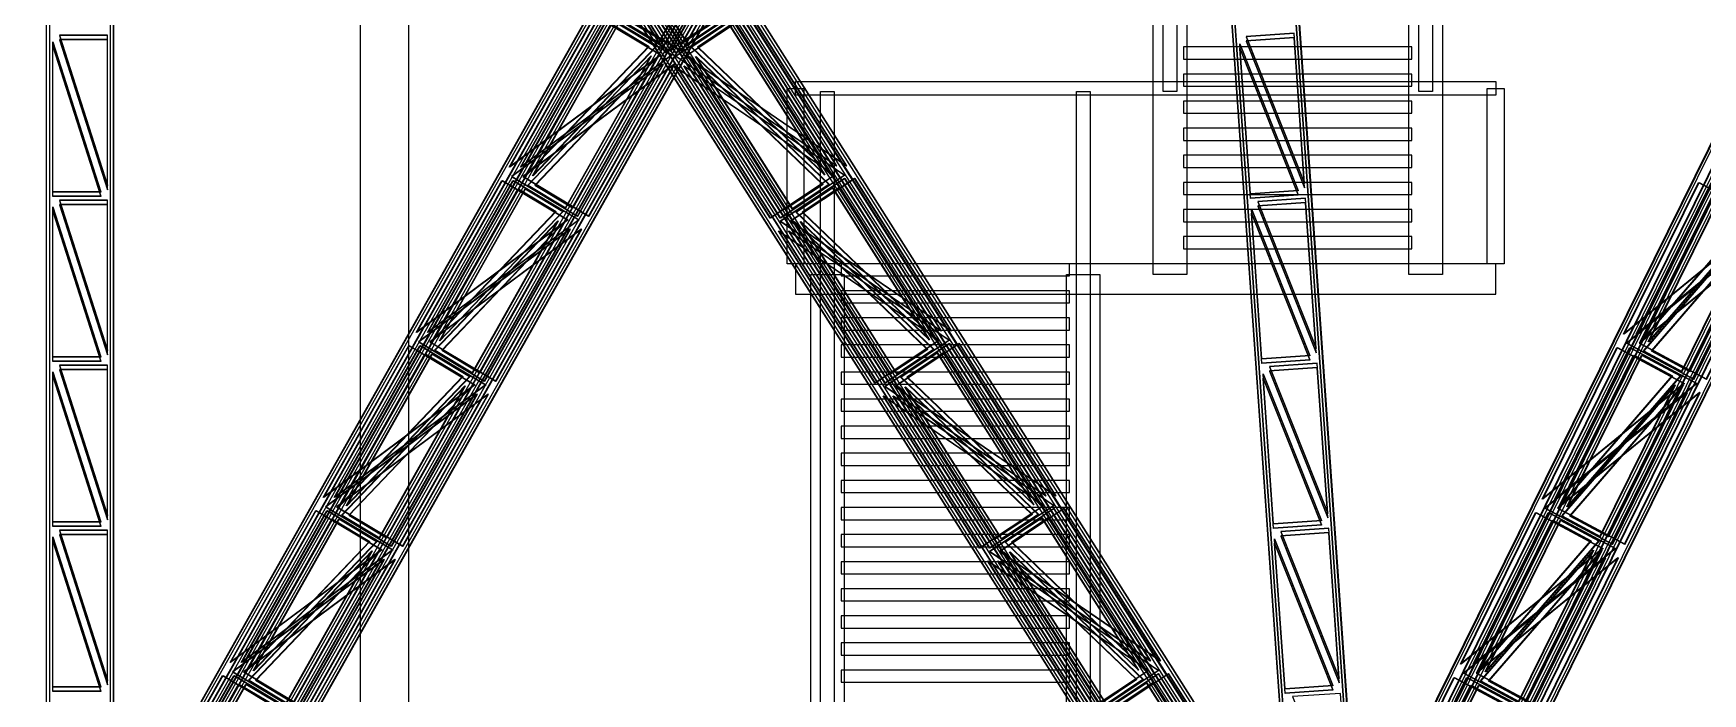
# Model space of a CAD drawing. Header units: millimetres. Extents: x -48000 to 1060615, y -2000 to 333000.
# Drawn here: x -307 to 10660, y 82166 to 86499 of the extents above; entities that cross this region are included whole.
import ezdxf

# ---------------------------------------------------------------- set-up
doc = ezdxf.new("R2010")
doc.units = ezdxf.units.MM
doc.layers.add('D-STR-CORE', color=7, linetype='Continuous', lineweight=25)
doc.layers.add('D-STR-STRC', color=7, linetype='Continuous', lineweight=25)

msp = doc.modelspace()

# ---------------------------------------------------------------- linework, layer by layer
at = {"layer": 'D-STR-CORE'}
for points in [[(1840, 18300), (2160, 18300), (2160, 224550), (1840, 224550)], [(1840, 18300), (2160, 18300), (2160, 224550), (1840, 224550)], [(7115, 86117.5), (7115, 90563.33), (7205, 90563.33), (7205, 86117.5)], [(8795, 86117.5), (8795, 90563.33), (8885, 90563.33), (8885, 86117.5)], [(7050, 84917.5), (7050, 89363.33), (7270, 89363.33), (7270, 84917.5)], [(8730, 84917.5), (8730, 89363.33), (8950, 89363.33), (8950, 84917.5)], [(7250, 86330.17), (8750, 86330.17), (8750, 86410.17), (7250, 86410.17)], [(7250, 86152.33), (8750, 86152.33), (8750, 86232.33), (7250, 86232.33)], [(4645, 84987.5), (4645, 86137.5), (4755, 86137.5), (4755, 84987.5)], [(4700, 86182.5), (9300, 86182.5), (9300, 86092.5), (4700, 86092.5)], [(4865, 81671.67), (4865, 86117.5), (4955, 86117.5), (4955, 81671.67)], [(6545, 81671.67), (6545, 86117.5), (6635, 86117.5), (6635, 81671.67)], [(9245, 84987.5), (9245, 86137.5), (9355, 86137.5), (9355, 84987.5)], [(7250, 85974.5), (8750, 85974.5), (8750, 86054.5), (7250, 86054.5)], [(7250, 85796.67), (8750, 85796.67), (8750, 85876.67), (7250, 85876.67)], [(7250, 85618.83), (8750, 85618.83), (8750, 85698.83), (7250, 85698.83)], [(7250, 85441), (8750, 85441), (8750, 85521), (7250, 85521)], [(7250, 85263.17), (8750, 85263.17), (8750, 85343.17), (7250, 85343.17)], [(7250, 85085.33), (8750, 85085.33), (8750, 85165.33), (7250, 85165.33)], [(4700, 84787.5), (9300, 84787.5), (9300, 84987.5), (4700, 84987.5)], [(4800, 80471.67), (4800, 84917.5), (5020, 84917.5), (5020, 80471.67)], [(5000, 84907.5), (6500, 84907.5), (6500, 84987.5), (5000, 84987.5)], [(6480, 80471.67), (6480, 84917.5), (6700, 84917.5), (6700, 80471.67)], [(5000, 84729.67), (6500, 84729.67), (6500, 84809.67), (5000, 84809.67)], [(5000, 84551.83), (6500, 84551.83), (6500, 84631.83), (5000, 84631.83)], [(5000, 84374), (6500, 84374), (6500, 84454), (5000, 84454)], [(5000, 84196.17), (6500, 84196.17), (6500, 84276.17), (5000, 84276.17)], [(5000, 84018.33), (6500, 84018.33), (6500, 84098.33), (5000, 84098.33)], [(5000, 83840.5), (6500, 83840.5), (6500, 83920.5), (5000, 83920.5)], [(5000, 83662.67), (6500, 83662.67), (6500, 83742.67), (5000, 83742.67)], [(5000, 83484.83), (6500, 83484.83), (6500, 83564.83), (5000, 83564.83)], [(5000, 83307), (6500, 83307), (6500, 83387), (5000, 83387)], [(5000, 83129.17), (6500, 83129.17), (6500, 83209.17), (5000, 83209.17)], [(5000, 82951.33), (6500, 82951.33), (6500, 83031.33), (5000, 83031.33)], [(5000, 82773.5), (6500, 82773.5), (6500, 82853.5), (5000, 82853.5)], [(5000, 82595.67), (6500, 82595.67), (6500, 82675.67), (5000, 82675.67)], [(5000, 82417.83), (6500, 82417.83), (6500, 82497.83), (5000, 82497.83)], [(5000, 82240), (6500, 82240), (6500, 82320), (5000, 82320)]]:
    msp.add_lwpolyline(points, close=True, dxfattribs=at)
at = {"layer": 'D-STR-STRC'}
for points in [[(-307.05, 80160.89), (7030.62, 93160.89)], [(-290.27, 80150.83), (7047.4, 93150.83)], [(-229.83, 80160.89), (7107.85, 93160.89)], [(-213.05, 80150.83), (7124.62, 93150.83)], [(8399.25, 80114.44), (149.25, 93114.44)], [(8444.6, 80114.44), (194.6, 93114.44)], [(8461.05, 80163.49), (211.05, 93163.49)], [(8477.42, 80174.39), (227.42, 93174.39)], [(8530.16, 80163.49), (280.16, 93163.49)], [(8546.53, 80174.39), (296.53, 93174.39)], [(7932.49, 80146.24), (14357.84, 93146.24)], [(7949.6, 80137.1), (14374.95, 93137.1)], [(8019.91, 80146.24), (14445.25, 93146.24)], [(8037.02, 80137.1), (14462.37, 93137.1)], [(-220, 80015.29), (-220, 93015.29)], [(-220, 80015.29), (-220, 93015.29)], [(-201.5, 80105.58), (7136.17, 93105.58)], [(-200, 80015.29), (-200, 93015.29)], [(-200, 80015.29), (-200, 93015.29)], [(-184.72, 80095.53), (7152.95, 93095.53)], [(-150.82, 80105.58), (7186.85, 93105.58)], [(-134.05, 80095.53), (7203.63, 93095.53)], [(8382.87, 80103.54), (132.87, 93103.54)], [(8428.22, 80103.54), (178.22, 93103.54)], [(200, 80015.29), (200, 93015.29)], [(200, 80015.29), (200, 93015.29)], [(220, 80015.29), (220, 93015.29)], [(220, 80015.29), (220, 93015.29)], [(8030.53, 80000.18), (7118.2, 93000.18)], [(8030.53, 80000.18), (7118.2, 93000.18)], [(8050.48, 80001.56), (7138.16, 93001.56)], [(8050.48, 80001.56), (7138.16, 93001.56)], [(8449.52, 80029.02), (7537.19, 93029.02)], [(8449.52, 80029.02), (7537.19, 93029.02)], [(8449.52, 79998.44), (7537.19, 92998.44)], [(8449.52, 79998.44), (7537.19, 92998.44)], [(8469.47, 80030.39), (7557.15, 93030.39)], [(8469.47, 80030.39), (7557.15, 93030.39)], [(8469.47, 79999.82), (7557.15, 92999.82)], [(8469.47, 79999.82), (7557.15, 92999.82)], [(8041.63, 80095.97), (14466.98, 93095.97)], [(8058.75, 80086.83), (14484.1, 93086.83)], [(8099, 80095.97), (14524.35, 93095.97)], [(8116.11, 80086.83), (14541.46, 93086.83)], [(-220, 79984.71), (-220, 92984.71)], [(-220, 79984.71), (-220, 92984.71)], [(-200, 79984.71), (-200, 92984.71)], [(-200, 79984.71), (-200, 92984.71)], [(8071.78, 79896.46), (-178.22, 92896.46)], [(8117.13, 79896.46), (-132.87, 92896.46)], [(134.05, 79904.47), (7471.72, 92904.47)], [(150.82, 79894.42), (7488.5, 92894.42)], [(184.72, 79904.47), (7522.4, 92904.47)], [(200, 79984.71), (200, 92984.71)], [(200, 79984.71), (200, 92984.71)], [(201.5, 79894.42), (7539.18, 92894.42)], [(220, 79984.71), (220, 92984.71)], [(220, 79984.71), (220, 92984.71)], [(8030.53, 79969.61), (7118.2, 92969.61)], [(8030.53, 79969.61), (7118.2, 92969.61)], [(8050.48, 79970.98), (7138.16, 92970.98)], [(8050.48, 79970.98), (7138.16, 92970.98)], [(8383.89, 79913.17), (14809.24, 92913.17)], [(8401, 79904.03), (14826.35, 92904.03)], [(8441.25, 79913.17), (14866.6, 92913.17)], [(8458.37, 79904.03), (14883.71, 92904.03)], [(7953.47, 79825.61), (-296.53, 92825.61)], [(7969.84, 79836.51), (-280.16, 92836.51)], [(8022.58, 79825.61), (-227.42, 92825.61)], [(8038.95, 79836.51), (-211.05, 92836.51)], [(8055.4, 79885.56), (-194.6, 92885.56)], [(8100.75, 79885.56), (-149.25, 92885.56)], [(213.05, 79849.17), (7550.73, 92849.17)], [(229.83, 79839.11), (7567.5, 92839.11)], [(290.27, 79849.17), (7627.95, 92849.17)], [(307.05, 79839.11), (7644.72, 92839.11)], [(8462.98, 79862.9), (14888.33, 92862.9)], [(8480.09, 79853.76), (14905.44, 92853.76)], [(8550.4, 79862.9), (14975.75, 92862.9)], [(8567.51, 79853.76), (14992.86, 92853.76)]]:
    msp.add_lwpolyline(points, dxfattribs=at)
for points in [[(-307.05, 80160.89), (229.83, 79839.11), (7567.5, 92839.11), (7030.62, 93160.89)], [(-303.19, 80160.89), (233.69, 79839.11), (7571.36, 92839.11), (7034.48, 93160.89)], [(8477.42, 80174.39), (7953.47, 79825.61), (-296.53, 92825.61), (227.42, 93174.39)], [(8480.88, 80174.39), (7956.93, 79825.61), (-293.07, 92825.61), (230.88, 93174.39)], [(-233.69, 80160.89), (303.19, 79839.11), (7640.86, 92839.11), (7103.99, 93160.89)], [(8543.07, 80174.39), (8019.12, 79825.61), (-230.88, 92825.61), (293.07, 93174.39)], [(-229.83, 80160.89), (307.05, 79839.11), (7644.72, 92839.11), (7107.85, 93160.89)], [(8546.53, 80174.39), (8022.58, 79825.61), (-227.42, 92825.61), (296.53, 93174.39)], [(8399.25, 80114.44), (8055.4, 79885.56), (-194.6, 92885.56), (149.25, 93114.44)], [(8402.7, 80114.44), (8058.86, 79885.56), (-191.14, 92885.56), (152.7, 93114.44)], [(8441.14, 80114.44), (8097.3, 79885.56), (-152.7, 92885.56), (191.14, 93114.44)], [(8444.6, 80114.44), (8100.75, 79885.56), (-149.25, 92885.56), (194.6, 93114.44)], [(7932.49, 80146.24), (8480.09, 79853.76), (14905.44, 92853.76), (14357.84, 93146.24)], [(7936.86, 80146.24), (8484.46, 79853.76), (14909.81, 92853.76), (14362.21, 93146.24)], [(8015.54, 80146.24), (8563.14, 79853.76), (14988.49, 92853.76), (14440.88, 93146.24)], [(8019.91, 80146.24), (8567.51, 79853.76), (14992.86, 92853.76), (14445.25, 93146.24)], [(220, 80015.29), (-220, 80015.29), (-220, 93015.29), (220, 93015.29)], [(220, 80015.29), (-220, 80015.29), (-220, 93015.29), (220, 93015.29)], [(220, 80013.07), (-220, 80013.07), (-220, 93013.07), (220, 93013.07)], [(220, 80013.07), (-220, 80013.07), (-220, 93013.07), (220, 93013.07)], [(-201.5, 80105.58), (150.82, 79894.42), (7488.5, 92894.42), (7136.17, 93105.58)], [(-197.64, 80105.58), (154.69, 79894.42), (7492.36, 92894.42), (7140.03, 93105.58)], [(-154.69, 80105.58), (197.64, 79894.42), (7535.32, 92894.42), (7182.99, 93105.58)], [(-150.82, 80105.58), (201.5, 79894.42), (7539.18, 92894.42), (7186.85, 93105.58)], [(8469.47, 80030.39), (8030.53, 80000.18), (7118.2, 93000.18), (7557.15, 93030.39)], [(8469.47, 80030.39), (8030.53, 80000.18), (7118.2, 93000.18), (7557.15, 93030.39)], [(8469.47, 80028.17), (8030.53, 79997.96), (7118.2, 92997.96), (7557.15, 93028.17)], [(8469.47, 80028.17), (8030.53, 79997.96), (7118.2, 92997.96), (7557.15, 93028.17)], [(8469.47, 80002.04), (8030.53, 79971.83), (7118.2, 92971.83), (7557.15, 93002.04)], [(8469.47, 80002.04), (8030.53, 79971.83), (7118.2, 92971.83), (7557.15, 93002.04)], [(8469.47, 79999.82), (8030.53, 79969.61), (7118.2, 92969.61), (7557.15, 92999.82)], [(8469.47, 79999.82), (8030.53, 79969.61), (7118.2, 92969.61), (7557.15, 92999.82)], [(8041.63, 80095.97), (8401, 79904.03), (14826.35, 92904.03), (14466.98, 93095.97)], [(8046, 80095.97), (8405.37, 79904.03), (14830.72, 92904.03), (14471.35, 93095.97)], [(8094.63, 80095.97), (8454, 79904.03), (14879.34, 92904.03), (14519.98, 93095.97)], [(8099, 80095.97), (8458.37, 79904.03), (14883.71, 92904.03), (14524.35, 93095.97)], [(220, 79986.93), (-220, 79986.93), (-220, 92986.93), (220, 92986.93)], [(220, 79986.93), (-220, 79986.93), (-220, 92986.93), (220, 92986.93)], [(220, 79984.71), (-220, 79984.71), (-220, 92984.71), (220, 92984.71)], [(220, 79984.71), (-220, 79984.71), (-220, 92984.71), (220, 92984.71)], [(4190.03, 86591.18), (3948.52, 86430.41), (3314.23, 87429.9)], [(4193.48, 86591.18), (3951.97, 86430.41), (3317.68, 87429.9)], [(4231.92, 86591.18), (3990.41, 86430.41), (3356.12, 87429.9)], [(4235.38, 86591.18), (3993.87, 86430.41), (3359.58, 87429.9)], [(3552.06, 86586.62), (3799.52, 86438.3), (4362.21, 87435.19)], [(3555.92, 86586.62), (3803.39, 86438.3), (4366.07, 87435.19)], [(3598.87, 86586.62), (3846.34, 86438.3), (4409.02, 87435.19)], [(3602.73, 86586.62), (3850.2, 86438.3), (4412.88, 87435.19)], [(4268.2, 86651.12), (3846.59, 86370.47), (3212.3, 87369.96)], [(4271.66, 86651.12), (3850.04, 86370.47), (3215.75, 87369.96)], [(4333.85, 86651.12), (3912.23, 86370.47), (3277.94, 87369.96)], [(4337.31, 86651.12), (3915.69, 86370.47), (3281.4, 87369.96)], [(3446.51, 86641.92), (3878.53, 86383), (4441.21, 87379.89)], [(3450.37, 86641.92), (3882.39, 86383), (4445.07, 87379.89)], [(3519.87, 86641.92), (3951.89, 86383), (4514.57, 87379.89)], [(3523.73, 86641.92), (3955.75, 86383), (4518.43, 87379.89)], [(2819.24, 85620.11), (3381.92, 86617), (3813.94, 86358.08)], [(2823.1, 85620.11), (3385.79, 86617), (3817.8, 86358.08)], [(2892.6, 85620.11), (3455.29, 86617), (3887.3, 86358.08)], [(2896.46, 85620.11), (3459.15, 86617), (3891.17, 86358.08)], [(2924.79, 85564.81), (3487.47, 86561.7), (3734.94, 86413.38)], [(2928.65, 85564.81), (3491.33, 86561.7), (3738.8, 86413.38)], [(2971.61, 85564.81), (3534.29, 86561.7), (3781.76, 86413.38)], [(2975.47, 85564.81), (3538.15, 86561.7), (3785.62, 86413.38)], [(4968.6, 85630.04), (4334.31, 86629.53), (3912.69, 86348.88)], [(4972.06, 85630.04), (4337.77, 86629.53), (3916.15, 86348.88)], [(5034.25, 85630.04), (4399.96, 86629.53), (3978.34, 86348.88)], [(5037.7, 85630.04), (4403.41, 86629.53), (3981.8, 86348.88)], [(4890.42, 85570.1), (4256.13, 86569.59), (4014.62, 86408.82)], [(4893.88, 85570.1), (4259.59, 86569.59), (4018.08, 86408.82)], [(4932.32, 85570.1), (4298.03, 86569.59), (4056.52, 86408.82)], [(4935.77, 85570.1), (4301.48, 86569.59), (4059.97, 86408.82)], [(135, 85459.19), (-180, 85459.19), (-180, 86443.49)], [(135, 85459.19), (-180, 85459.19), (-180, 86443.49)], [(135, 85456.97), (-180, 85456.97), (-180, 86441.27)], [(135, 85456.97), (-180, 85456.97), (-180, 86441.27)], [(180, 85503.75), (180, 86488.06), (-135, 86488.06)], [(180, 85503.75), (180, 86488.06), (-135, 86488.06)], [(180, 85501.53), (180, 86485.83), (-135, 86485.83)], [(180, 85501.53), (180, 86485.83), (-135, 86485.83)], [(180, 85475.4), (180, 86459.7), (-135, 86459.7)], [(180, 85475.4), (180, 86459.7), (-135, 86459.7)], [(180, 85473.17), (180, 86457.48), (-135, 86457.48)], [(180, 85473.17), (180, 86457.48), (-135, 86457.48)], [(8002.63, 85468.39), (7688.39, 85446.77), (7619.3, 86431.31)], [(8002.63, 85468.39), (7688.39, 85446.77), (7619.3, 86431.31)], [(8002.63, 85466.17), (7688.39, 85444.54), (7619.3, 86429.08)], [(8002.63, 85466.17), (7688.39, 85444.54), (7619.3, 86429.08)], [(8044.4, 85515.94), (7975.31, 86500.48), (7661.07, 86478.85)], [(8044.4, 85515.94), (7975.31, 86500.48), (7661.07, 86478.85)], [(8044.4, 85513.71), (7975.31, 86498.26), (7661.07, 86476.63)], [(8044.4, 85513.71), (7975.31, 86498.26), (7661.07, 86476.63)], [(8044.4, 85487.58), (7975.31, 86472.13), (7661.07, 86450.5)], [(8044.4, 85487.58), (7975.31, 86472.13), (7661.07, 86450.5)], [(8044.4, 85485.36), (7975.31, 86469.9), (7661.07, 86448.27)], [(8044.4, 85485.36), (7975.31, 86469.9), (7661.07, 86448.27)], [(135, 85430.83), (-180, 85430.83), (-180, 86415.14)], [(135, 85430.83), (-180, 85430.83), (-180, 86415.14)], [(135, 85428.61), (-180, 85428.61), (-180, 86412.91)], [(135, 85428.61), (-180, 85428.61), (-180, 86412.91)], [(2940.58, 85503.28), (3188.05, 85354.97), (3750.73, 86351.86)], [(2944.45, 85503.28), (3191.91, 85354.97), (3754.59, 86351.86)], [(2987.4, 85503.28), (3234.87, 85354.97), (3797.55, 86351.86)], [(2991.26, 85503.28), (3238.73, 85354.97), (3801.41, 86351.86)], [(4877.53, 85507.84), (4636.02, 85347.08), (4001.73, 86346.57)], [(4880.98, 85507.84), (4639.47, 85347.08), (4005.18, 86346.57)], [(4919.42, 85507.84), (4677.91, 85347.08), (4043.62, 86346.57)], [(4922.88, 85507.84), (4681.37, 85347.08), (4047.08, 86346.57)], [(8002.63, 85440.04), (7688.39, 85418.41), (7619.3, 86402.95)], [(8002.63, 85440.04), (7688.39, 85418.41), (7619.3, 86402.95)], [(8002.63, 85437.81), (7688.39, 85416.19), (7619.3, 86400.73)], [(8002.63, 85437.81), (7688.39, 85416.19), (7619.3, 86400.73)], [(2835.04, 85558.59), (3267.06, 85299.66), (3829.74, 86296.55)], [(2838.9, 85558.59), (3270.92, 85299.66), (3833.6, 86296.55)], [(2908.4, 85558.59), (3340.42, 85299.66), (3903.1, 86296.55)], [(2912.26, 85558.59), (3344.28, 85299.66), (3906.96, 86296.55)], [(4955.7, 85567.79), (4534.09, 85287.14), (3899.8, 86286.62)], [(4959.16, 85567.79), (4537.54, 85287.14), (3903.25, 86286.62)], [(5021.35, 85567.79), (4599.73, 85287.14), (3965.44, 86286.62)], [(5024.81, 85567.79), (4603.19, 85287.14), (3968.9, 86286.62)], [(5656.1, 84546.71), (5021.81, 85546.2), (4600.19, 85265.54)], [(5659.56, 84546.71), (5025.27, 85546.2), (4603.65, 85265.54)], [(5721.75, 84546.71), (5087.46, 85546.2), (4665.84, 85265.54)], [(5725.2, 84546.71), (5090.91, 85546.2), (4669.3, 85265.54)], [(2207.77, 84536.78), (2770.45, 85533.67), (3202.47, 85274.74)], [(2211.63, 84536.78), (2774.31, 85533.67), (3206.33, 85274.74)], [(2281.13, 84536.78), (2843.81, 85533.67), (3275.83, 85274.74)], [(2284.99, 84536.78), (2847.67, 85533.67), (3279.69, 85274.74)], [(2313.32, 84481.47), (2876, 85478.37), (3123.47, 85330.05)], [(2317.18, 84481.47), (2879.86, 85478.37), (3127.33, 85330.05)], [(2360.13, 84481.47), (2922.82, 85478.37), (3170.28, 85330.05)], [(2364, 84481.47), (2926.68, 85478.37), (3174.14, 85330.05)], [(5577.92, 84486.77), (4943.63, 85486.25), (4702.12, 85325.49)], [(5581.38, 84486.77), (4947.09, 85486.25), (4705.58, 85325.49)], [(5619.82, 84486.77), (4985.53, 85486.25), (4744.02, 85325.49)], [(5623.27, 84486.77), (4988.98, 85486.25), (4747.47, 85325.49)], [(10140.37, 84525.78), (10631.85, 85520.17), (11072.5, 85284.81)], [(10144.74, 84525.78), (10636.22, 85520.17), (11076.88, 85284.81)], [(10223.42, 84525.78), (10714.9, 85520.17), (11155.55, 85284.81)], [(10227.79, 84525.78), (10719.27, 85520.17), (11159.92, 85284.81)], [(10249.51, 84475.51), (10741, 85469.9), (10993.41, 85335.08)], [(10253.89, 84475.51), (10745.37, 85469.9), (10997.78, 85335.08)], [(10302.51, 84475.51), (10793.99, 85469.9), (11046.41, 85335.08)], [(10306.88, 84475.51), (10798.37, 85469.9), (11050.78, 85335.08)], [(135, 84375.86), (-180, 84375.86), (-180, 85360.16)], [(135, 84375.86), (-180, 84375.86), (-180, 85360.16)], [(135, 84373.63), (-180, 84373.63), (-180, 85357.94)], [(135, 84373.63), (-180, 84373.63), (-180, 85357.94)], [(135, 84347.5), (-180, 84347.5), (-180, 85331.8)], [(135, 84347.5), (-180, 84347.5), (-180, 85331.8)], [(135, 84345.28), (-180, 84345.28), (-180, 85329.58)], [(135, 84345.28), (-180, 84345.28), (-180, 85329.58)], [(180, 84420.42), (180, 85404.72), (-135, 85404.72)], [(180, 84420.42), (180, 85404.72), (-135, 85404.72)], [(180, 84418.2), (180, 85402.5), (-135, 85402.5)], [(180, 84418.2), (180, 85402.5), (-135, 85402.5)], [(180, 84392.06), (180, 85376.37), (-135, 85376.37)], [(180, 84392.06), (180, 85376.37), (-135, 85376.37)], [(180, 84389.84), (180, 85374.14), (-135, 85374.14)], [(180, 84389.84), (180, 85374.14), (-135, 85374.14)], [(8078.66, 84385.06), (7764.42, 84363.43), (7695.32, 85347.97)], [(8078.66, 84385.06), (7764.42, 84363.43), (7695.32, 85347.97)], [(8078.66, 84382.84), (7764.42, 84361.21), (7695.32, 85345.75)], [(8078.66, 84382.84), (7764.42, 84361.21), (7695.32, 85345.75)], [(8120.43, 84432.6), (8051.34, 85417.15), (7737.1, 85395.52)], [(8120.43, 84432.6), (8051.34, 85417.15), (7737.1, 85395.52)], [(8120.43, 84430.38), (8051.34, 85414.92), (7737.1, 85393.3)], [(8120.43, 84430.38), (8051.34, 85414.92), (7737.1, 85393.3)], [(8120.43, 84404.25), (8051.34, 85388.79), (7737.1, 85367.16)], [(8120.43, 84404.25), (8051.34, 85388.79), (7737.1, 85367.16)], [(8120.43, 84402.03), (8051.34, 85386.57), (7737.1, 85364.94)], [(8120.43, 84402.03), (8051.34, 85386.57), (7737.1, 85364.94)], [(2223.56, 84475.26), (2655.58, 84216.33), (3218.26, 85213.22)], [(2227.42, 84475.26), (2659.44, 84216.33), (3222.13, 85213.22)], [(2296.92, 84475.26), (2728.94, 84216.33), (3291.63, 85213.22)], [(2300.78, 84475.26), (2732.8, 84216.33), (3295.49, 85213.22)], [(2329.11, 84419.95), (2576.58, 84271.63), (3139.26, 85268.53)], [(2332.97, 84419.95), (2580.44, 84271.63), (3143.12, 85268.53)], [(2375.93, 84419.95), (2623.39, 84271.63), (3186.08, 85268.53)], [(2379.79, 84419.95), (2627.26, 84271.63), (3189.94, 85268.53)], [(5565.03, 84424.51), (5323.52, 84263.75), (4689.23, 85263.23)], [(5568.48, 84424.51), (5326.97, 84263.75), (4692.68, 85263.23)], [(5606.92, 84424.51), (5365.41, 84263.75), (4731.12, 85263.23)], [(5610.38, 84424.51), (5368.87, 84263.75), (4734.58, 85263.23)], [(8078.66, 84356.7), (7764.42, 84335.08), (7695.32, 85319.62)], [(8078.66, 84356.7), (7764.42, 84335.08), (7695.32, 85319.62)], [(8078.66, 84354.48), (7764.42, 84332.85), (7695.32, 85317.4)], [(8078.66, 84354.48), (7764.42, 84332.85), (7695.32, 85317.4)], [(10159.09, 84465.19), (10599.74, 84229.83), (11091.22, 85224.22)], [(10163.46, 84465.19), (10604.11, 84229.83), (11095.6, 85224.22)], [(10242.14, 84465.19), (10682.79, 84229.83), (11174.27, 85224.22)], [(10246.51, 84465.19), (10687.16, 84229.83), (11178.64, 85224.22)], [(10268.24, 84414.92), (10520.65, 84280.1), (11012.13, 85274.49)], [(10272.61, 84414.92), (10525.02, 84280.1), (11016.5, 85274.49)], [(10321.23, 84414.92), (10573.64, 84280.1), (11065.13, 85274.49)], [(10325.6, 84414.92), (10578.01, 84280.1), (11069.5, 85274.49)], [(5643.2, 84484.46), (5221.59, 84203.8), (4587.3, 85203.29)], [(5646.66, 84484.46), (5225.04, 84203.8), (4590.75, 85203.29)], [(5708.85, 84484.46), (5287.23, 84203.8), (4652.94, 85203.29)], [(5712.31, 84484.46), (5290.69, 84203.8), (4656.4, 85203.29)], [(1596.3, 83453.45), (2158.98, 84450.34), (2591, 84191.41)], [(1600.16, 83453.45), (2162.84, 84450.34), (2594.86, 84191.41)], [(1669.66, 83453.45), (2232.34, 84450.34), (2664.36, 84191.41)], [(1673.52, 83453.45), (2236.2, 84450.34), (2668.22, 84191.41)], [(6343.6, 83463.38), (5709.31, 84462.86), (5287.69, 84182.21)], [(6347.06, 83463.38), (5712.77, 84462.86), (5291.15, 84182.21)], [(6409.25, 83463.38), (5774.96, 84462.86), (5353.34, 84182.21)], [(6412.7, 83463.38), (5778.41, 84462.86), (5356.8, 84182.21)], [(1701.85, 83398.14), (2264.53, 84395.03), (2511.99, 84246.72)], [(1705.71, 83398.14), (2268.39, 84395.03), (2515.86, 84246.72)], [(1748.66, 83398.14), (2311.34, 84395.03), (2558.81, 84246.72)], [(1752.52, 83398.14), (2315.2, 84395.03), (2562.67, 84246.72)], [(6265.42, 83403.43), (5631.13, 84402.92), (5389.62, 84242.16)], [(6268.88, 83403.43), (5634.59, 84402.92), (5393.08, 84242.16)], [(6307.32, 83403.43), (5673.03, 84402.92), (5431.52, 84242.16)], [(6310.77, 83403.43), (5676.48, 84402.92), (5434.97, 84242.16)], [(8196.46, 83349.27), (8127.36, 84333.81), (7813.12, 84312.19)], [(8196.46, 83349.27), (8127.36, 84333.81), (7813.12, 84312.19)], [(9604.92, 83442.45), (10096.41, 84436.83), (10537.06, 84201.48)], [(9609.3, 83442.45), (10100.78, 84436.83), (10541.43, 84201.48)], [(9687.97, 83442.45), (10179.45, 84436.83), (10620.1, 84201.48)], [(9692.34, 83442.45), (10183.82, 84436.83), (10624.47, 84201.48)], [(9714.07, 83392.18), (10205.55, 84386.56), (10457.96, 84251.75)], [(9718.44, 83392.18), (10209.92, 84386.56), (10462.33, 84251.75)], [(9767.07, 83392.18), (10258.55, 84386.56), (10510.96, 84251.75)], [(9771.44, 83392.18), (10262.92, 84386.56), (10515.33, 84251.75)], [(135, 83292.52), (-180, 83292.52), (-180, 84276.83)], [(135, 83292.52), (-180, 83292.52), (-180, 84276.83)], [(135, 83290.3), (-180, 83290.3), (-180, 84274.6)], [(135, 83290.3), (-180, 83290.3), (-180, 84274.6)], [(135, 83264.17), (-180, 83264.17), (-180, 84248.47)], [(135, 83264.17), (-180, 83264.17), (-180, 84248.47)], [(135, 83261.94), (-180, 83261.94), (-180, 84246.25)], [(135, 83261.94), (-180, 83261.94), (-180, 84246.25)], [(180, 83337.09), (180, 84321.39), (-135, 84321.39)], [(180, 83337.09), (180, 84321.39), (-135, 84321.39)], [(180, 83334.86), (180, 84319.17), (-135, 84319.17)], [(180, 83334.86), (180, 84319.17), (-135, 84319.17)], [(180, 83308.73), (180, 84293.03), (-135, 84293.03)], [(180, 83308.73), (180, 84293.03), (-135, 84293.03)], [(180, 83306.51), (180, 84290.81), (-135, 84290.81)], [(180, 83306.51), (180, 84290.81), (-135, 84290.81)], [(8154.69, 83301.73), (7840.45, 83280.1), (7771.35, 84264.64)], [(8154.69, 83301.73), (7840.45, 83280.1), (7771.35, 84264.64)], [(8154.69, 83299.5), (7840.45, 83277.87), (7771.35, 84262.42)], [(8154.69, 83299.5), (7840.45, 83277.87), (7771.35, 84262.42)], [(8154.69, 83273.37), (7840.45, 83251.74), (7771.35, 84236.29)], [(8154.69, 83273.37), (7840.45, 83251.74), (7771.35, 84236.29)], [(8154.69, 83271.15), (7840.45, 83249.52), (7771.35, 84234.06)], [(8154.69, 83271.15), (7840.45, 83249.52), (7771.35, 84234.06)], [(8196.46, 83347.05), (8127.36, 84331.59), (7813.12, 84309.96)], [(8196.46, 83347.05), (8127.36, 84331.59), (7813.12, 84309.96)], [(8196.46, 83320.92), (8127.36, 84305.46), (7813.12, 84283.83)], [(8196.46, 83320.92), (8127.36, 84305.46), (7813.12, 84283.83)], [(8196.46, 83318.69), (8127.36, 84303.23), (7813.12, 84281.61)], [(8196.46, 83318.69), (8127.36, 84303.23), (7813.12, 84281.61)], [(1612.09, 83391.92), (2044.11, 83133), (2606.79, 84129.89)], [(1615.95, 83391.92), (2047.97, 83133), (2610.65, 84129.89)], [(1685.45, 83391.92), (2117.47, 83133), (2680.15, 84129.89)], [(1689.31, 83391.92), (2121.33, 83133), (2684.01, 84129.89)], [(1717.64, 83336.62), (1965.11, 83188.3), (2527.79, 84185.19)], [(1721.5, 83336.62), (1968.97, 83188.3), (2531.65, 84185.19)], [(1764.45, 83336.62), (2011.92, 83188.3), (2574.6, 84185.19)], [(1768.32, 83336.62), (2015.78, 83188.3), (2578.46, 84185.19)], [(6330.7, 83401.12), (5909.09, 83120.47), (5274.8, 84119.96)], [(6334.16, 83401.12), (5912.54, 83120.47), (5278.25, 84119.96)], [(6396.35, 83401.12), (5974.73, 83120.47), (5340.44, 84119.96)], [(6399.81, 83401.12), (5978.19, 83120.47), (5343.9, 84119.96)], [(6252.53, 83341.18), (6011.02, 83180.41), (5376.73, 84179.9)], [(6255.98, 83341.18), (6014.47, 83180.41), (5380.18, 84179.9)], [(6294.42, 83341.18), (6052.91, 83180.41), (5418.62, 84179.9)], [(6297.88, 83341.18), (6056.37, 83180.41), (5422.08, 84179.9)], [(9623.65, 83381.86), (10064.3, 83146.5), (10555.78, 84140.89)], [(9628.02, 83381.86), (10068.67, 83146.5), (10560.15, 84140.89)], [(9706.69, 83381.86), (10147.34, 83146.5), (10638.82, 84140.89)], [(9711.06, 83381.86), (10151.71, 83146.5), (10643.2, 84140.89)], [(9732.79, 83331.59), (9985.2, 83196.77), (10476.68, 84191.16)], [(9737.16, 83331.59), (9989.57, 83196.77), (10481.05, 84191.16)], [(9785.79, 83331.59), (10038.2, 83196.77), (10529.68, 84191.16)], [(9790.16, 83331.59), (10042.57, 83196.77), (10534.05, 84191.16)], [(984.82, 82370.11), (1547.51, 83367), (1979.53, 83108.08)], [(988.68, 82370.11), (1551.37, 83367), (1983.39, 83108.08)], [(1058.18, 82370.11), (1620.87, 83367), (2052.89, 83108.08)], [(1062.05, 82370.11), (1624.73, 83367), (2056.75, 83108.08)], [(7031.1, 82380.04), (6396.81, 83379.53), (5975.19, 83098.88)], [(7034.56, 82380.04), (6400.27, 83379.53), (5978.65, 83098.88)], [(7096.75, 82380.04), (6462.46, 83379.53), (6040.84, 83098.88)], [(7100.2, 82380.04), (6465.91, 83379.53), (6044.3, 83098.88)], [(9069.48, 82359.11), (9560.96, 83353.5), (10001.61, 83118.14)], [(9073.85, 82359.11), (9565.33, 83353.5), (10005.98, 83118.14)], [(9152.52, 82359.11), (9644.01, 83353.5), (10084.66, 83118.14)], [(9156.9, 82359.11), (9648.38, 83353.5), (10089.03, 83118.14)], [(180, 82253.75), (180, 83238.06), (-135, 83238.06)], [(180, 82253.75), (180, 83238.06), (-135, 83238.06)], [(1090.37, 82314.81), (1653.05, 83311.7), (1900.52, 83163.38)], [(1094.23, 82314.81), (1656.92, 83311.7), (1904.38, 83163.38)], [(1137.19, 82314.81), (1699.87, 83311.7), (1947.34, 83163.38)], [(1141.05, 82314.81), (1703.73, 83311.7), (1951.2, 83163.38)], [(6952.92, 82320.1), (6318.63, 83319.59), (6077.12, 83158.82)], [(6956.38, 82320.1), (6322.09, 83319.59), (6080.58, 83158.82)], [(6994.82, 82320.1), (6360.53, 83319.59), (6119.02, 83158.82)], [(6998.27, 82320.1), (6363.98, 83319.59), (6122.47, 83158.82)], [(8272.49, 82265.94), (8203.39, 83250.48), (7889.15, 83228.85)], [(8272.49, 82265.94), (8203.39, 83250.48), (7889.15, 83228.85)], [(8272.49, 82263.71), (8203.39, 83248.26), (7889.15, 83226.63)], [(8272.49, 82263.71), (8203.39, 83248.26), (7889.15, 83226.63)], [(9178.62, 82308.84), (9670.11, 83303.23), (9922.52, 83168.41)], [(9182.99, 82308.84), (9674.48, 83303.23), (9926.89, 83168.41)], [(9231.62, 82308.84), (9723.1, 83303.23), (9975.51, 83168.41)], [(9235.99, 82308.84), (9727.47, 83303.23), (9979.88, 83168.41)], [(135, 82209.19), (-180, 82209.19), (-180, 83193.49)], [(135, 82209.19), (-180, 82209.19), (-180, 83193.49)], [(135, 82206.97), (-180, 82206.97), (-180, 83191.27)], [(135, 82206.97), (-180, 82206.97), (-180, 83191.27)], [(135, 82180.83), (-180, 82180.83), (-180, 83165.14)], [(135, 82180.83), (-180, 82180.83), (-180, 83165.14)], [(135, 82178.61), (-180, 82178.61), (-180, 83162.91)], [(135, 82178.61), (-180, 82178.61), (-180, 83162.91)], [(180, 82251.53), (180, 83235.83), (-135, 83235.83)], [(180, 82251.53), (180, 83235.83), (-135, 83235.83)], [(180, 82225.4), (180, 83209.7), (-135, 83209.7)], [(180, 82225.4), (180, 83209.7), (-135, 83209.7)], [(180, 82223.17), (180, 83207.48), (-135, 83207.48)], [(180, 82223.17), (180, 83207.48), (-135, 83207.48)], [(8230.71, 82218.39), (7916.47, 82196.77), (7847.38, 83181.31)], [(8230.71, 82218.39), (7916.47, 82196.77), (7847.38, 83181.31)], [(8230.71, 82216.17), (7916.47, 82194.54), (7847.38, 83179.08)], [(8230.71, 82216.17), (7916.47, 82194.54), (7847.38, 83179.08)], [(8230.71, 82190.04), (7916.47, 82168.41), (7847.38, 83152.95)], [(8230.71, 82190.04), (7916.47, 82168.41), (7847.38, 83152.95)], [(8230.71, 82187.81), (7916.47, 82166.19), (7847.38, 83150.73)], [(8230.71, 82187.81), (7916.47, 82166.19), (7847.38, 83150.73)], [(8272.49, 82237.58), (8203.39, 83222.13), (7889.15, 83200.5)], [(8272.49, 82237.58), (8203.39, 83222.13), (7889.15, 83200.5)], [(8272.49, 82235.36), (8203.39, 83219.9), (7889.15, 83198.27)], [(8272.49, 82235.36), (8203.39, 83219.9), (7889.15, 83198.27)], [(1000.62, 82308.59), (1432.64, 82049.66), (1995.32, 83046.55)], [(1004.48, 82308.59), (1436.5, 82049.66), (1999.18, 83046.55)], [(1073.98, 82308.59), (1506, 82049.66), (2068.68, 83046.55)], [(1077.84, 82308.59), (1509.86, 82049.66), (2072.54, 83046.55)], [(1106.17, 82253.28), (1353.63, 82104.97), (1916.31, 83101.86)], [(1110.03, 82253.28), (1357.49, 82104.97), (1920.18, 83101.86)], [(1152.98, 82253.28), (1400.45, 82104.97), (1963.13, 83101.86)], [(1156.84, 82253.28), (1404.31, 82104.97), (1966.99, 83101.86)], [(7018.2, 82317.79), (6596.59, 82037.14), (5962.3, 83036.62)], [(7021.66, 82317.79), (6600.04, 82037.14), (5965.75, 83036.62)], [(7083.85, 82317.79), (6662.23, 82037.14), (6027.94, 83036.62)], [(7087.31, 82317.79), (6665.69, 82037.14), (6031.4, 83036.62)], [(6940.03, 82257.84), (6698.52, 82097.08), (6064.23, 83096.57)], [(6943.48, 82257.84), (6701.97, 82097.08), (6067.68, 83096.57)], [(6981.92, 82257.84), (6740.41, 82097.08), (6106.12, 83096.57)], [(6985.38, 82257.84), (6743.87, 82097.08), (6109.58, 83096.57)], [(9088.2, 82298.52), (9528.85, 82063.17), (10020.33, 83057.55)], [(9092.57, 82298.52), (9533.22, 82063.17), (10024.7, 83057.55)], [(9171.24, 82298.52), (9611.9, 82063.17), (10103.38, 83057.55)], [(9175.62, 82298.52), (9616.27, 82063.17), (10107.75, 83057.55)], [(9197.34, 82248.25), (9449.76, 82113.44), (9941.24, 83107.82)], [(9201.71, 82248.25), (9454.13, 82113.44), (9945.61, 83107.82)], [(9250.34, 82248.25), (9502.75, 82113.44), (9994.23, 83107.82)], [(9254.71, 82248.25), (9507.12, 82113.44), (9998.61, 83107.82)], [(373.35, 81286.78), (936.03, 82283.67), (1368.05, 82024.74)], [(377.21, 81286.78), (939.89, 82283.67), (1371.91, 82024.74)], [(446.71, 81286.78), (1009.39, 82283.67), (1441.41, 82024.74)], [(450.57, 81286.78), (1013.25, 82283.67), (1445.27, 82024.74)], [(7718.6, 81296.71), (7084.31, 82296.2), (6662.69, 82015.54)], [(7722.06, 81296.71), (7087.77, 82296.2), (6666.15, 82015.54)], [(7784.25, 81296.71), (7149.96, 82296.2), (6728.34, 82015.54)], [(7787.7, 81296.71), (7153.41, 82296.2), (6731.8, 82015.54)], [(8534.03, 81275.78), (9025.52, 82270.17), (9466.17, 82034.81)], [(8538.4, 81275.78), (9029.89, 82270.17), (9470.54, 82034.81)], [(8617.08, 81275.78), (9108.56, 82270.17), (9549.21, 82034.81)], [(8621.45, 81275.78), (9112.93, 82270.17), (9553.58, 82034.81)], [(478.9, 81231.47), (1041.58, 82228.37), (1289.05, 82080.05)], [(482.76, 81231.47), (1045.44, 82228.37), (1292.91, 82080.05)], [(525.72, 81231.47), (1088.4, 82228.37), (1335.86, 82080.05)], [(529.58, 81231.47), (1092.26, 82228.37), (1339.73, 82080.05)], [(7640.42, 81236.77), (7006.13, 82236.25), (6764.62, 82075.49)], [(7643.88, 81236.77), (7009.59, 82236.25), (6768.08, 82075.49)], [(7682.32, 81236.77), (7048.03, 82236.25), (6806.52, 82075.49)], [(7685.77, 81236.77), (7051.48, 82236.25), (6809.97, 82075.49)], [(8348.51, 81182.6), (8279.42, 82167.15), (7965.18, 82145.52)], [(8348.51, 81182.6), (8279.42, 82167.15), (7965.18, 82145.52)], [(8643.18, 81225.51), (9134.66, 82219.9), (9387.07, 82085.08)], [(8647.55, 81225.51), (9139.03, 82219.9), (9391.44, 82085.08)], [(8696.17, 81225.51), (9187.66, 82219.9), (9440.07, 82085.08)], [(8700.54, 81225.51), (9192.03, 82219.9), (9444.44, 82085.08)]]:
    msp.add_lwpolyline(points, close=True, dxfattribs=at)

doc.saveas('drawing.dxf')
